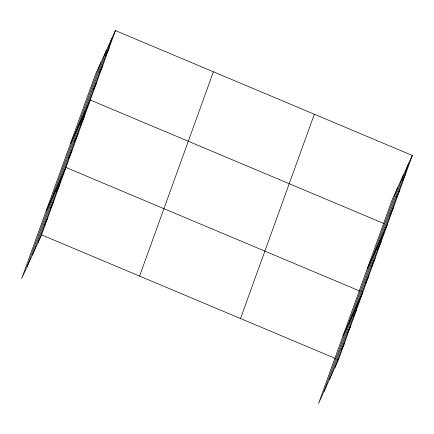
<?xml version="1.0" encoding="UTF-8"?>
<svg xmlns="http://www.w3.org/2000/svg" width="434" height="434" viewBox="0 0 434 434"><rect width="100%" height="100%" fill="white"/><g stroke="black" fill="none" stroke-linecap="round" stroke-linejoin="round"><path stroke-width="0.65" d="M27.098 266.709L100.91 62.404M32.659 254.508L106.471 50.203M38.056 242.66L111.869 38.355M115.411 30.586L95.513 74.247L21.7 278.552L41.599 234.892L115.411 30.586L412.3 155.448L338.487 359.753L318.589 403.414L392.401 199.108L412.3 155.448M139.569 276.095L213.387 71.789M240.512 318.545L314.33 114.24M323.986 391.571L397.799 187.266M329.547 379.37L403.36 175.065M334.945 367.522L408.757 163.217M105.598 55.726L109.14 47.952M99.321 73.091L102.863 65.317M93.05 90.456L96.592 82.682M70.416 143.714L90.315 100.048L384.139 223.624M80.686 124.677L84.229 116.903M74.594 141.533L78.136 133.759M68.507 158.388L72.049 150.614M46.058 211.136L65.957 167.47L359.781 291.04M56.328 192.094L59.87 184.325M50.235 208.949L53.778 201.181M44.149 225.805L47.691 218.036M402.486 180.587L406.023 172.813M396.209 197.953L399.752 190.179M389.933 215.318L393.475 207.544M367.305 268.575L387.204 224.91M377.569 249.539L381.112 241.765M371.482 266.395L375.025 258.621M365.39 283.25L368.933 275.476M342.947 335.992L362.846 292.332L361.62 291.816M353.211 316.956L356.753 309.187M347.124 333.811L350.667 326.042M341.032 350.667L344.574 342.898M41.599 234.892L335.422 358.462M337.261 359.238L338.487 359.753"/></g></svg>
